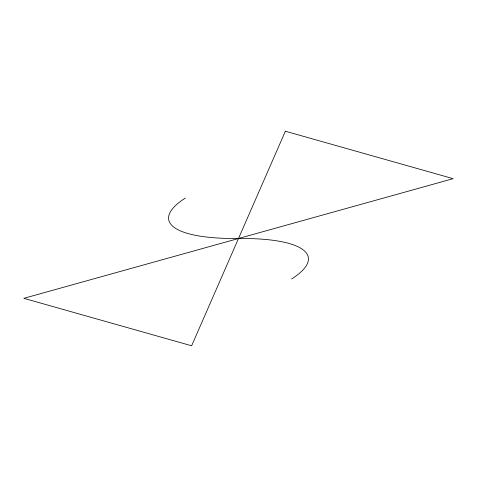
<?xml version="1.0" encoding="UTF-8"?>
<svg xmlns="http://www.w3.org/2000/svg" width="477" height="477" viewBox="0 0 477 477"><rect width="100%" height="100%" fill="white"/><g stroke="black" fill="none" stroke-linecap="round" stroke-linejoin="round"><path stroke-width="0.72" d="M291.59 278.991A137.102 35.483 -9.6 0 0 238.5 238.5A137.102 35.483 -9.6 0 1 185.41 198.009M285.371 131.217L191.629 345.783L23.85 298.328L453.15 178.672L285.371 131.217"/></g></svg>
